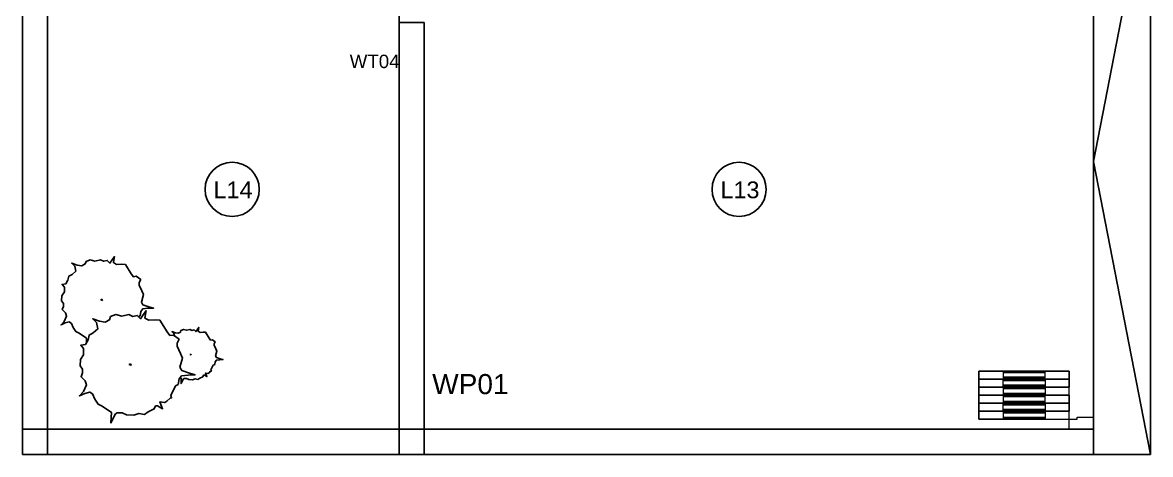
# Model space of a CAD drawing. Header units: centimetres. Extents: x -9 to 689, y 2 to 1997.
# Drawn here: x 14 to 689, y 2 to 260 of the extents above; entities that cross this region are included whole.
import ezdxf

# ---------------------------------------------------------------- set-up
doc = ezdxf.new("R2010")
doc.units = ezdxf.units.CM
doc.header["$MEASUREMENT"] = 0
for name, color, linetype in [('ARS-Dinding', 7, 'Continuous'), ('ARS-LANTAI', 2, 'Continuous'), ('TEKS', 7, 'Continuous')]:
    doc.layers.add(name, color=color, linetype=linetype)
doc.layers.add('ARS-KUSEN', color=25, linetype='Continuous', lineweight=9)
doc.styles.get("Standard").update_dxf_attribs({"font": 'arial.ttf'})

# ---------------------------------------------------------------- blocks, each defined once
blk = doc.blocks.new('Clump of Trees or Bushes - plan')
for points in [[(-10.993, 56.487), (-9.228, 58.426), (-10.144, 63.512), (-8.923, 67.033), (-3.43, 69.772), (2.673, 72.119), (-2.82, 71.728), (-10.449, 71.728), (-13.195, 74.075), (-13.806, 83.073), (-16.857, 86.594), (-22.045, 92.071), (-22.961, 94.81), (-22.656, 98.722), (-28.759, 100.678), (-31.811, 99.113), (-35.472, 101.461), (-45.543, 109.676), (-49.815, 108.503), (-55.308, 106.155), (-59.58, 106.938), (-60.801, 113.98), (-63.242, 104.982), (-67.209, 106.938), (-70.872, 104.59), (-74.839, 104.982), (-80.637, 101.461), (-86.435, 101.069), (-90.402, 97.548), (-90.402, 94.419), (-93.454, 90.898), (-98.947, 90.115), (-105.66, 90.115), (-101.083, 87.768), (-98.031, 82.682), (-100.778, 77.596), (-103.829, 74.466), (-103.219, 69.772), (-104.134, 65.077), (-108.102, 62.73), (-104.439, 60.774), (-102.609, 55.297), (-103.829, 50.211), (-102.303, 44.342), (-98.947, 41.995), (-98.031, 38.865), (-98.031, 34.953), (-93.148, 32.606), (-90.707, 29.476), (-91.317, 22.434), (-93.454, 17.348), (-89.487, 21.26), (-85.519, 23.999), (-82.468, 23.216), (-78.806, 19.304), (-74.228, 15.783), (-69.956, 15.392), (-59.886, 12.653), (-58.254, 7.074)], [(59.448, 5.262), (60.936, 4.858), (62.652, -1.011), (63.415, 4.858), (64.178, 5.836), (66.848, 6.814), (69.709, 6.569), (73.905, 7.792), (76.385, 9.748), (79.627, 10.237), (81.153, 12.438), (84.014, 15.127), (84.205, 17.084), (85.158, 17.573), (88.591, 16.839), (85.73, 20.262), (88.591, 20.751), (89.545, 21.974), (90.689, 24.174), (91.452, 24.663), (90.499, 25.886), (91.261, 31.999), (92.596, 33.466), (92.024, 36.645), (92.787, 38.845), (96.22, 40.557), (100.035, 42.024), (96.602, 41.779), (91.834, 41.779), (90.117, 43.246), (89.736, 48.871), (87.828, 51.071), (84.586, 54.494), (84.014, 56.206), (84.205, 58.651), (80.39, 59.873), (78.483, 58.895), (76.194, 60.362), (69.9, 65.497), (67.23, 64.764), (63.797, 63.297), (61.126, 63.786), (60.364, 68.187), (58.838, 62.563), (56.358, 63.786), (54.07, 62.319), (51.59, 62.563), (47.966, 60.362), (44.343, 60.118), (41.863, 57.917), (41.863, 55.961), (39.956, 53.761), (36.523, 53.272), (32.327, 53.272), (35.187, 51.805), (36.641, 49.381)]]:
    blk.add_lwpolyline(points)
for points in [[(-4.577, 66.508), (-7.629, 55.261), (-12.588, 57.706), (-17.166, 54.772), (-22.125, 55.261), (-29.372, 50.86), (-36.62, 50.371), (-41.579, 45.969), (-41.579, 42.057), (-45.393, 37.656), (-52.259, 36.678), (-60.651, 36.678), (-54.93, 33.743), (-51.115, 27.386), (-54.548, 21.029), (-58.363, 17.116), (-57.6, 11.248), (-58.744, 5.38), (-63.703, 2.446), (-59.126, 0), (-56.837, -6.846), (-58.363, -13.203), (-56.455, -20.539), (-52.259, -23.473), (-51.115, -27.385), (-51.115, -32.275), (-45.012, -35.21), (-41.96, -39.122), (-42.723, -47.924), (-45.393, -54.282), (-40.434, -49.391), (-35.475, -45.968), (-31.661, -46.946), (-27.083, -51.837), (-21.362, -56.238), (-16.021, -56.727), (-3.433, -60.15), (0, -71.887), (1.526, -60.15), (3.052, -58.194), (8.392, -56.238), (14.114, -56.727), (22.506, -54.282), (27.465, -50.369), (33.949, -49.391), (37.001, -44.99), (42.723, -39.611), (43.104, -35.699), (45.012, -34.721), (51.878, -36.188), (46.156, -29.341), (51.878, -28.363), (53.785, -25.918), (56.074, -21.517), (57.6, -20.539), (55.692, -18.094), (57.218, -5.868), (59.888, -2.934), (58.744, 3.424), (60.27, 7.825), (67.136, 11.248), (74.765, 14.182), (67.899, 13.693), (58.363, 13.693), (54.93, 16.627), (54.167, 27.875), (50.352, 32.276), (43.867, 39.123), (42.723, 42.546), (43.104, 47.436), (35.475, 49.882), (31.661, 47.925), (27.083, 50.86), (14.495, 61.129), (9.155, 59.662), (2.289, 56.728), (-3.052, 57.706)], [(-58.055, 61.947), (-58.97, 60.774), (-57.139, 60.774)], [(62.08, 35.667), (61.508, 34.933), (62.652, 34.933)], [(-1.144, 1.468), (-2.289, 0), (0, 0)]]:
    blk.add_lwpolyline(points, close=True)

msp = doc.modelspace()

# ---------------------------------------------------------------- linework, layer by layer
at = {"layer": 'ARS-Dinding'}
for p, q in [((654.43, 1996.65), (654.43, 1.65)), ((14.43, 271.65), (14.43, 1.65)), ((29.43, 271.65), (29.43, 1.65)), ((239.43, 259.65), (254.43, 259.65)), ((239.43, 259.65), (239.43, 1.65)), ((254.43, 259.65), (254.43, 1.65)), ((14.43, 16.65), (654.43, 16.65)), ((14.43, 1.65), (654.43, 1.65))]:
    msp.add_line(p, q, dxfattribs=at)
at = {"layer": 'ARS-KUSEN'}
for points in [[(586.03, 46.65), (586.03, 51.45)], [(586.03, 51.45), (600.43, 51.45)], [(640.03, 51.45), (586.03, 51.45)], [(586.03, 51.45), (586.03, 46.65)], [(600.43, 51.45), (600.43, 46.65)], [(625.63, 50.85), (600.43, 50.85)], [(625.63, 50.37), (600.43, 50.37)], [(625.63, 47.73), (600.43, 47.73)], [(625.63, 47.25), (600.43, 47.25)], [(625.63, 46.65), (625.63, 51.45)], [(625.63, 51.45), (640.03, 51.45)], [(640.03, 51.45), (640.03, 46.65)], [(640.03, 46.65), (640.03, 51.45)], [(600.43, 46.65), (586.03, 46.65)], [(586.03, 46.65), (640.03, 46.65)], [(600.43, 46.65), (586.03, 46.65)], [(586.03, 46.65), (586.03, 41.85)], [(586.03, 41.85), (586.03, 46.65)], [(586.03, 46.65), (640.03, 46.65)], [(586.03, 41.85), (600.43, 41.85)], [(640.03, 41.85), (586.03, 41.85)], [(586.03, 37.05), (586.03, 41.85)], [(586.03, 41.85), (600.43, 41.85)], [(640.03, 41.85), (586.03, 41.85)], [(586.03, 41.85), (586.03, 37.05)], [(600.43, 41.85), (600.43, 46.65)], [(625.63, 46.05), (600.43, 46.05)], [(625.63, 45.57), (600.43, 45.57)], [(625.63, 42.93), (600.43, 42.93)], [(625.63, 42.45), (600.43, 42.45)], [(600.43, 41.85), (600.43, 37.05)], [(625.63, 41.25), (600.43, 41.25)], [(625.63, 40.77), (600.43, 40.77)], [(640.03, 46.65), (625.63, 46.65)], [(640.03, 46.65), (625.63, 46.65)], [(625.63, 46.65), (625.63, 41.85)], [(625.63, 41.85), (640.03, 41.85)], [(625.63, 41.85), (625.63, 37.05)], [(640.03, 41.85), (640.03, 46.65)], [(640.03, 46.65), (640.03, 41.85)], [(640.03, 37.05), (640.03, 41.85)], [(586.03, 32.25), (586.03, 37.05)], [(586.03, 37.05), (600.43, 37.05)], [(640.03, 37.05), (586.03, 37.05)], [(586.03, 37.05), (586.03, 32.25)], [(600.43, 37.05), (586.03, 37.05)], [(586.03, 37.05), (640.03, 37.05)], [(625.63, 38.13), (600.43, 38.13)], [(625.63, 37.65), (600.43, 37.65)], [(600.43, 37.05), (600.43, 32.25)], [(625.63, 36.45), (600.43, 36.45)], [(625.63, 35.97), (600.43, 35.97)], [(625.63, 32.25), (625.63, 37.05)], [(625.63, 37.05), (640.03, 37.05)], [(640.03, 37.05), (640.03, 32.25)], [(640.03, 32.25), (640.03, 37.05)], [(600.43, 32.25), (586.03, 32.25)], [(586.03, 32.25), (640.03, 32.25)], [(600.43, 32.25), (586.03, 32.25)], [(586.03, 32.25), (586.03, 27.45)], [(586.03, 27.45), (586.03, 32.25)], [(586.03, 32.25), (640.03, 32.25)], [(586.03, 27.45), (600.43, 27.45)], [(640.03, 27.45), (586.03, 27.45)], [(586.03, 22.65), (586.03, 27.45)], [(586.03, 27.45), (600.43, 27.45)], [(640.03, 27.45), (586.03, 27.45)], [(586.03, 27.45), (586.03, 22.65)], [(625.63, 33.33), (600.43, 33.33)], [(625.63, 32.85), (600.43, 32.85)], [(600.43, 27.45), (600.43, 32.25)], [(625.63, 31.65), (600.43, 31.65)], [(625.63, 31.17), (600.43, 31.17)], [(625.63, 28.53), (600.43, 28.53)], [(625.63, 28.05), (600.43, 28.05)], [(600.43, 27.45), (600.43, 22.65)], [(640.03, 32.25), (625.63, 32.25)], [(640.03, 32.25), (625.63, 32.25)], [(625.63, 32.25), (625.63, 27.45)], [(625.63, 27.45), (640.03, 27.45)], [(625.63, 27.45), (625.63, 22.65)], [(640.03, 27.45), (640.03, 32.25)], [(640.03, 32.25), (640.03, 27.45)], [(640.03, 22.65), (640.03, 27.45)], [(600.43, 22.65), (586.03, 22.65)], [(586.03, 22.65), (640.03, 22.65)], [(625.63, 26.85), (600.43, 26.85)], [(625.63, 26.37), (600.43, 26.37)], [(625.63, 23.73), (600.43, 23.73)], [(625.63, 23.25), (600.43, 23.25)], [(640.03, 16.65), (640.03, 22.65)], [(640.03, 22.65), (644.83, 22.65)], [(644.83, 22.65), (644.83, 23.85)], [(644.83, 23.85), (654.43, 23.85)], [(654.43, 23.85), (654.43, 16.65)], [(654.43, 16.65), (640.03, 16.65)]]:
    msp.add_lwpolyline(points, dxfattribs=at)
at = {"layer": 'ARS-LANTAI'}
for p, q in [((654.43, 176.65), (688.54, 351.65)), ((688.54, 1.65), (654.43, 176.65))]:
    msp.add_line(p, q, dxfattribs=at)
msp.add_lwpolyline([(239.43, 351.65), (239.43, 259.65)], dxfattribs=at)
msp.add_lwpolyline([(654.43, 351.65), (688.54, 351.65), (688.54, 1.65), (654.43, 1.65)], close=True, dxfattribs=at)
at = {"layer": 'TEKS', "color": 5}
for centre in [(139.73, 159.98), (442.69, 159.98)]:
    msp.add_circle(centre, 16.19, dxfattribs=at)

# ---------------------------------------------------------------- block references
at = {"xscale": 0.508, "yscale": 0.508, "zscale": 0.508, "rotation": 340.6810173056643}
msp.add_blockref('Clump of Trees or Bushes - plan', (79.3, 54.96), dxfattribs=at)

# ---------------------------------------------------------------- texts
at = {"layer": 'TEKS', "color": 4, "insert": (209.95, 240.46), "char_height": 8, "attachment_point": 1}
msp.add_mtext_dynamic_manual_height_columns('WT04', width=29.6432, gutter_width=1, heights=[0], dxfattribs=at)
at = {"layer": 'TEKS', "char_height": 10, "attachment_point": 1}
for s, insert in [('L14', (128.59, 164.7)), ('L13', (431.55, 164.7))]:
    msp.add_mtext_dynamic_manual_height_columns(s, width=29.6432, gutter_width=1, heights=[0], dxfattribs=dict(at, insert=insert))
at = {"layer": 'TEKS', "color": 6, "insert": (259.26, 49.67), "char_height": 12, "attachment_point": 1}
msp.add_mtext_dynamic_manual_height_columns('WP01', width=29.6432, gutter_width=1, heights=[0], dxfattribs=at)

doc.saveas('drawing.dxf')
